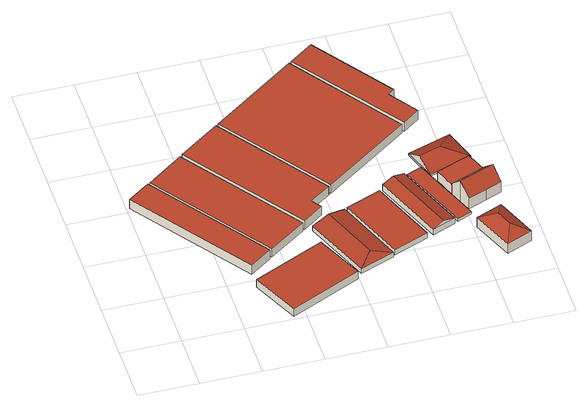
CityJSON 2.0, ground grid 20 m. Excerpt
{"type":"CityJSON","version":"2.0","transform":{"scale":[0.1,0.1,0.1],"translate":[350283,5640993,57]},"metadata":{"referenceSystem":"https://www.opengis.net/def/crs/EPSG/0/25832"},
"CityObjects":{
"building1":{"type":"Building","attributes":{"Geometrietyp2DReferenz":"3000","Gemeindeschluessel":"05362028","function":"31001_2741","roofType":"1000","measuredHeight":3.78},"address":[{"country":"Germany","locality":"Hürth","thoroughfareNumber":"169","thoroughfareName":"Decksteiner Straße"}],"geometry":[{"type":"Solid","lod":"2","boundaries":[[[[0,1,2,3]],[[4,5,1,0]],[[6,7,5,4]],[[3,2,7,6]],[[4,0,3,6]],[[1,5,7,2]]]],"semantics":{"surfaces":[{"type":"WallSurface"},{"type":"RoofSurface"},{"type":"GroundSurface"}],"values":[[0,0,0,0,1,2]]}}]},
"building2":{"type":"Building","attributes":{"Geometrietyp2DReferenz":"3000","Gemeindeschluessel":"05362028","function":"31001_2741","roofType":"1000","measuredHeight":3.44},"address":[{"country":"Germany","locality":"Hürth","thoroughfareNumber":"169","thoroughfareName":"Decksteiner Straße"}],"geometry":[{"type":"Solid","lod":"2","boundaries":[[[[8,9,10,11]],[[12,13,9,8]],[[14,15,13,12]],[[11,10,15,14]],[[12,8,11,14]],[[9,13,15,10]]]],"semantics":{"surfaces":[{"type":"WallSurface"},{"type":"RoofSurface"},{"type":"GroundSurface"}],"values":[[0,0,0,0,1,2]]}}]},
"building3":{"type":"Building","attributes":{"Geometrietyp2DReferenz":"3000","Gemeindeschluessel":"05362028","function":"31001_2723","roofType":"1000","measuredHeight":3.09},"address":[{"country":"Germany","locality":"Hürth","thoroughfareNumber":"169","thoroughfareName":"Decksteiner Straße"}],"geometry":[{"type":"Solid","lod":"2","boundaries":[[[[16,17,18,19]],[[20,21,17,16]],[[22,23,21,20]],[[19,18,23,22]],[[20,16,19,22]],[[17,21,23,18]]]],"semantics":{"surfaces":[{"type":"WallSurface"},{"type":"RoofSurface"},{"type":"GroundSurface"}],"values":[[0,0,0,0,1,2]]}}]},
"building4":{"type":"Building","attributes":{"Geometrietyp2DReferenz":"3000","Gemeindeschluessel":"05362028","function":"31001_2741","roofType":"1000","measuredHeight":3.59},"address":[{"country":"Germany","locality":"Hürth","thoroughfareNumber":"169","thoroughfareName":"Decksteiner Straße"}],"geometry":[{"type":"Solid","lod":"2","boundaries":[[[[24,25,26,27]],[[28,29,25,24]],[[30,31,29,28]],[[32,33,31,30]],[[34,35,33,32]],[[27,26,35,34]],[[32,30,28,24,27,34]],[[25,29,31,33,35,26]]]],"semantics":{"surfaces":[{"type":"WallSurface"},{"type":"RoofSurface"},{"type":"GroundSurface"}],"values":[[0,0,0,0,0,0,1,2]]}}]},
"building5":{"type":"Building","attributes":{"Geometrietyp2DReferenz":"3000","Gemeindeschluessel":"05362028","function":"31001_2741","roofType":"5000","measuredHeight":3.29},"address":[{"country":"Germany","locality":"Hürth","thoroughfareNumber":"169","thoroughfareName":"Decksteiner Straße"}],"geometry":[{"type":"Solid","lod":"2","boundaries":[[[[36,37,38,39]],[[40,41,37,36]],[[42,43,41,40]],[[44,45,43,42]],[[46,47,45,44]],[[39,38,47,46]],[[40,36,39,48]],[[39,46,48]],[[46,44,42,40,48]],[[37,41,43,45,47,38]]]],"semantics":{"surfaces":[{"type":"WallSurface"},{"type":"RoofSurface"},{"type":"GroundSurface"}],"values":[[0,0,0,0,0,0,1,1,1,2]]}}]},
"building6":{"type":"Building","attributes":{"Geometrietyp2DReferenz":"3000","Gemeindeschluessel":"05362028","function":"31001_2741","roofType":"1000","measuredHeight":1.97},"address":[{"country":"Germany","locality":"Hürth","thoroughfareNumber":"169","thoroughfareName":"Decksteiner Straße"}],"geometry":[{"type":"Solid","lod":"2","boundaries":[[[[49,50,51,52]],[[53,54,50,49]],[[55,56,54,53]],[[52,51,56,55]],[[53,49,52,55]],[[50,54,56,51]]]],"semantics":{"surfaces":[{"type":"WallSurface"},{"type":"RoofSurface"},{"type":"GroundSurface"}],"values":[[0,0,0,0,1,2]]}}]},
"building7":{"type":"Building","attributes":{"Geometrietyp2DReferenz":"3000","Gemeindeschluessel":"05362028","function":"31001_2741","roofType":"1000","measuredHeight":3.68},"address":[{"country":"Germany","locality":"Hürth","thoroughfareNumber":"169","thoroughfareName":"Decksteiner Straße"}],"geometry":[{"type":"Solid","lod":"2","boundaries":[[[[57,58,59,60]],[[61,62,58,57]],[[63,64,62,61]],[[60,59,64,63]],[[61,57,60,63]],[[58,62,64,59]]]],"semantics":{"surfaces":[{"type":"WallSurface"},{"type":"RoofSurface"},{"type":"GroundSurface"}],"values":[[0,0,0,0,1,2]]}}]},
"building8":{"type":"Building","attributes":{"Geometrietyp2DReferenz":"3000","Gemeindeschluessel":"05362028","function":"31001_2741","roofType":"3100","measuredHeight":3.83},"address":[{"country":"Germany","locality":"Hürth","thoroughfareNumber":"169","thoroughfareName":"Decksteiner Straße"}],"geometry":[{"type":"Solid","lod":"2","boundaries":[[[[65,66,67,68]],[[69,70,66,65]],[[71,72,70,69]],[[68,67,72,71]],[[65,73,69]],[[71,74,68]],[[68,74,73,65]],[[69,73,74,71]],[[66,70,72,67]]]],"semantics":{"surfaces":[{"type":"WallSurface"},{"type":"RoofSurface"},{"type":"GroundSurface"}],"values":[[0,0,0,0,0,0,1,1,2]]}}]},
"building9":{"type":"Building","attributes":{"Geometrietyp2DReferenz":"3000","Gemeindeschluessel":"05362028","function":"31001_2741","roofType":"1000","measuredHeight":1.02},"address":[{"country":"Germany","locality":"Hürth","thoroughfareNumber":"169","thoroughfareName":"Decksteiner Straße"}],"geometry":[{"type":"Solid","lod":"2","boundaries":[[[[75,76,77,78]],[[79,80,76,75]],[[81,82,80,79]],[[78,77,82,81]],[[79,75,78,81]],[[76,80,82,77]]]],"semantics":{"surfaces":[{"type":"WallSurface"},{"type":"RoofSurface"},{"type":"GroundSurface"}],"values":[[0,0,0,0,1,2]]}}]},
"building10":{"type":"Building","attributes":{"Geometrietyp2DReferenz":"3000","Gemeindeschluessel":"05362028","function":"31001_2741","roofType":"1000","measuredHeight":3.68},"address":[{"country":"Germany","locality":"Hürth","thoroughfareNumber":"169","thoroughfareName":"Decksteiner Straße"}],"geometry":[{"type":"Solid","lod":"2","boundaries":[[[[83,84,85,86]],[[87,88,84,83]],[[89,90,88,87]],[[91,92,90,89]],[[93,94,92,91]],[[86,85,94,93]],[[91,89,87,83,86,93]],[[84,88,90,92,94,85]]]],"semantics":{"surfaces":[{"type":"WallSurface"},{"type":"RoofSurface"},{"type":"GroundSurface"}],"values":[[0,0,0,0,0,0,1,2]]}}]},
"building11":{"type":"Building","attributes":{"Geometrietyp2DReferenz":"3000","Gemeindeschluessel":"05362028","function":"31001_1010","roofType":"3200","measuredHeight":6.68},"address":[{"country":"Germany","locality":"Hürth","thoroughfareNumber":"169","thoroughfareName":"Decksteiner Straße"}],"geometry":[{"type":"Solid","lod":"2","boundaries":[[[[95,96,97,98]],[[99,100,96,95]],[[101,102,100,99]],[[98,97,102,101]],[[95,103,99]],[[101,104,98]],[[98,104,103,95]],[[99,103,104,101]],[[96,100,102,97]]]],"semantics":{"surfaces":[{"type":"WallSurface"},{"type":"RoofSurface"},{"type":"GroundSurface"}],"values":[[0,0,0,0,1,1,1,1,2]]}}]},
"building12":{"type":"Building","attributes":{"Geometrietyp2DReferenz":"3000","Gemeindeschluessel":"05362028","function":"31001_1010","roofType":"1000","measuredHeight":3.82},"address":[{"country":"Germany","locality":"Hürth","thoroughfareNumber":"169","thoroughfareName":"Decksteiner Straße"}],"geometry":[{"type":"Solid","lod":"2","boundaries":[[[[105,106,107,108]],[[109,110,106,105]],[[111,112,110,109]],[[113,114,112,111]],[[108,107,114,113]],[[111,109,105,108,113]],[[106,110,112,114,107]]]],"semantics":{"surfaces":[{"type":"WallSurface"},{"type":"RoofSurface"},{"type":"GroundSurface"}],"values":[[0,0,0,0,0,1,2]]}}]},
"building13":{"type":"Building","attributes":{"Geometrietyp2DReferenz":"3000","Gemeindeschluessel":"05362028","function":"31001_2723","roofType":"5000","measuredHeight":3.99},"address":[{"country":"Germany","locality":"Hürth","thoroughfareNumber":"169","thoroughfareName":"Decksteiner Straße"}],"geometry":[{"type":"Solid","lod":"2","boundaries":[[[[115,116,117,118]],[[119,120,116,115]],[[121,122,120,119]],[[118,117,122,121]],[[115,123,119]],[[121,124,118]],[[118,124,123,115]],[[119,123,124,121]],[[116,120,122,117]]]],"semantics":{"surfaces":[{"type":"WallSurface"},{"type":"RoofSurface"},{"type":"GroundSurface"}],"values":[[0,0,0,0,1,0,1,1,2]]}}]},
"building14":{"type":"Building","attributes":{"Geometrietyp2DReferenz":"3000","Gemeindeschluessel":"05362028","function":"31001_1221","roofType":"3100","measuredHeight":8.5},"address":[{"country":"Germany","locality":"Hürth","thoroughfareNumber":"169","thoroughfareName":"Decksteiner Straße"}],"geometry":[{"type":"Solid","lod":"2","boundaries":[[[[125,126,127,128]],[[129,130,126,125]],[[131,112,130,129]],[[132,110,112,131]],[[133,134,110,132]],[[135,136,134,133]],[[137,138,136,135]],[[139,140,138,137]],[[128,127,140,139]],[[135,133,132,131,129,137]],[[125,128,139,137,129]],[[126,130,112,110,134,136,138,140,127]]]],"semantics":{"surfaces":[{"type":"WallSurface"},{"type":"RoofSurface"},{"type":"GroundSurface"}],"values":[[0,0,0,0,0,0,0,0,0,1,1,2]]}}]}
},
"vertices":[
[360,278,44],[360,278,6],[81,668,6],[81,668,44],[287,226,44],[287,226,6],[8,616,44],[8,616,6],
[491,372,41],[491,372,7],[211,762,7],[211,762,41],[368,284,41],[368,284,7],[89,674,41],[89,674,7],
[594,115,40],[594,115,9],[521,274,9],[521,274,40],[358,7,40],[358,7,9],[285,166,40],[285,166,9],
[612,507,42],[612,507,6],[355,865,6],[355,865,42],[543,458,42],[543,458,6],[566,425,42],[566,425,6],[499,377,42],[499,377,6],[219,768,42],[219,768,6],
[520,364,28],[520,364,9],[610,135,9],[610,135,28],[577,387,42],[577,387,9],[635,410,28],[635,410,9],[724,186,28],[724,186,9],[726,181,28],[726,181,9],[654,194,42],
[849,236,28],[849,236,8],[761,460,8],[761,460,28],[733,189,28],[733,189,8],[644,414,28],[644,414,8],
[905,715,41],[905,715,5],[648,1075,5],[648,1075,41],[620,512,41],[620,512,5],[363,871,41],[363,871,5],
[948,274,32],[948,274,8],[853,510,8],[853,510,32],[871,243,32],[871,243,8],[776,479,32],[776,479,8],[909,258,46],[814,494,46],
[1008,298,21],[1008,298,11],[914,534,11],[914,534,21],[958,278,21],[958,278,11],[864,514,21],[864,514,11],
[924,872,41],[924,872,4],[735,1137,4],[735,1137,41],[903,856,41],[903,856,4],[970,762,41],[970,762,4],[914,721,41],[914,721,4],[656,1080,41],[656,1080,4],
[1152,133,52],[1152,133,11],[1094,272,11],[1094,272,52],[1066,97,52],[1066,97,11],[1008,237,52],[1008,237,11],[1091,158,78],[1069,211,78],
[1065,503,50],[1065,503,12],[1061,515,12],[1061,515,50],[1088,445,50],[1088,445,12],[975,401,50],[975,401,12],[948,471,50],[948,471,12],
[1039,657,17],[1039,657,11],[895,609,11],[895,609,17],[1076,544,17],[1076,544,11],[933,496,17],[933,496,11],[986,577,51],[914,553,51],
[1006,322,55],[1006,322,12],[1067,346,12],[1067,346,55],[990,362,97],[990,362,12],[975,401,55],[1088,445,55],[1091,446,55],[1091,446,12],[1093,443,59],[1093,443,12],[1107,407,97],[1107,407,12],[1122,368,55],[1122,368,12]
]}
